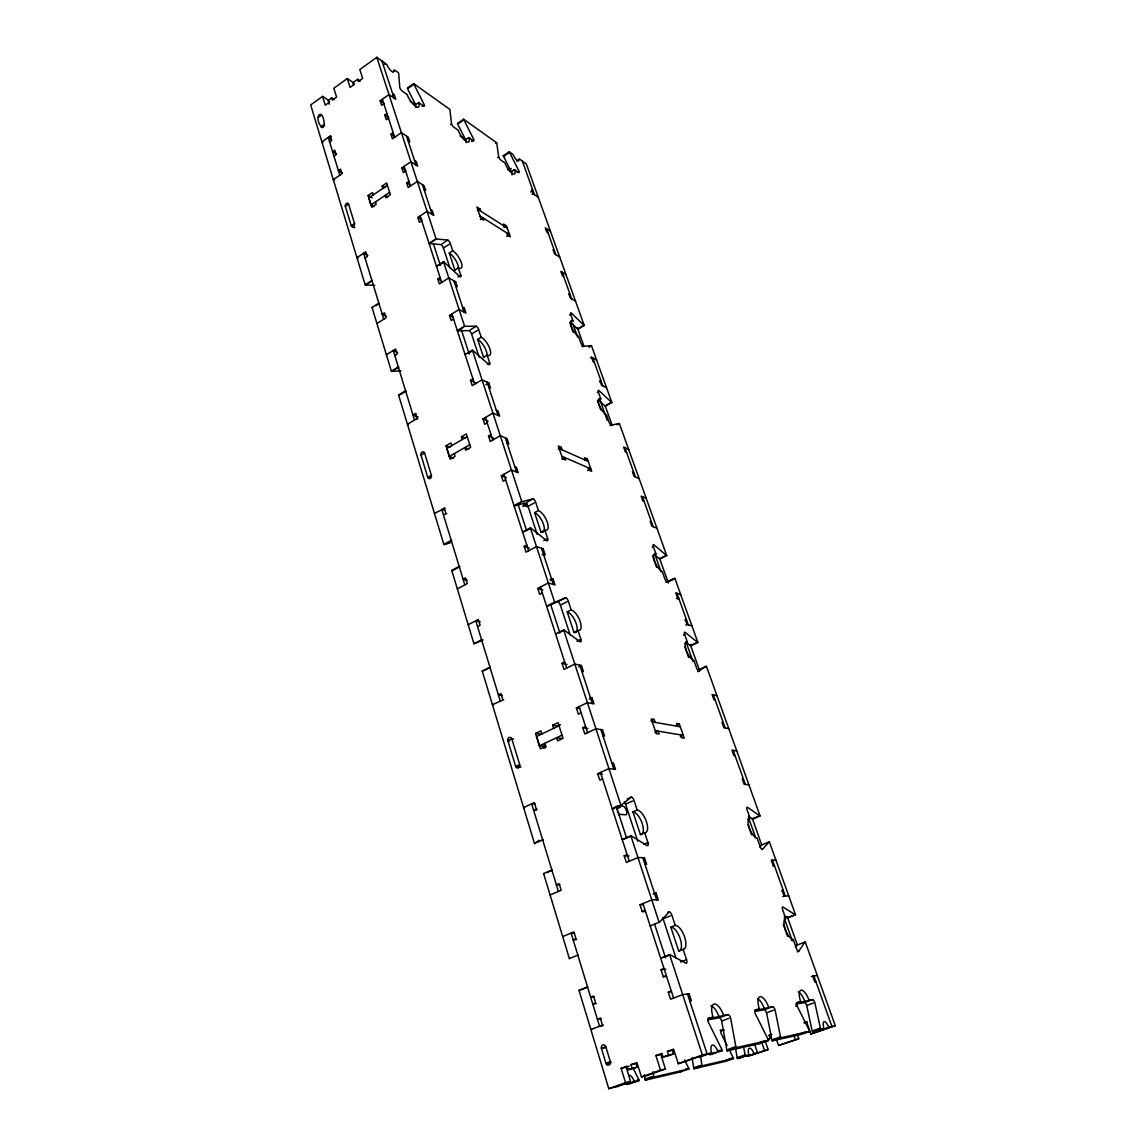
<?xml version="1.0" encoding="UTF-8"?>
<svg xmlns="http://www.w3.org/2000/svg" width="1146" height="1146" viewBox="0 0 1146 1146"><rect width="100%" height="100%" fill="white"/><g stroke="black" fill="none" stroke-linecap="round" stroke-linejoin="round"><path stroke-width="1.5" d="M797.33 951.882L798.662 951.381L804.965 942.084A3.152 1.103 68.2 0 1 805.251 941.94L835.319 1025.785L810.824 1034.021L806.526 1021.802L803.862 1022.762M795.51 947.398L797.1 945.092A3.137 1.117 68.3 0 1 797.387 944.934M759.784 846.966L761.46 845.075L769.353 841.823L795.525 914.78L787.717 917.831A3.094 1.103 67.9 0 1 787.345 917.717L784.279 915.812M661.17 958.314A3.71 1.59 69.2 0 0 660.669 958.214L669.651 954.675A3.725 1.576 69.1 0 1 670.166 954.776L686.139 963.328A3.667 1.518 69.1 0 0 686.554 959.703L683.145 949.346A12.692 5.286 68.7 0 0 684.62 936.97A12.692 5.286 68.7 0 0 675.238 925.395L671.885 915.21A3.61 1.504 68.3 0 0 669.192 911.887L659.523 922.158A3.667 1.547 68.5 0 1 659.108 922.329L650.197 925.925A3.653 1.561 68.6 0 0 650.627 925.753M622.464 839.603A3.538 1.533 67.1 0 0 622.221 839.56L630.859 835.806A3.553 1.518 67 0 1 631.374 835.964L647.404 845.762A3.51 1.475 67.1 0 0 647.92 842.539L644.682 832.741A12.162 5.085 66.7 0 0 646.459 821.725A12.162 5.085 66.7 0 0 637.19 810.05L634.01 800.395A3.452 1.447 66.4 0 0 631.36 797.043L621.304 805.108A3.51 1.49 66.4 0 1 620.874 805.208L612.322 809.004A3.495 1.504 66.4 0 0 612.752 808.904L615.316 806.856M536.371 842.339L539.193 840.19M329.203 104.214L327.842 99.831L322.556 96.407L310.681 104.959L365.187 284.824A2.994 1.218 56.8 0 0 365.674 284.982L374.799 285.34M353.455 85.033L352.524 82.097L347.295 78.573L333.844 88.256L336.595 97.095L332.354 100.132L331.667 97.926L328.816 99.974L329.489 102.18L325.263 105.217L322.556 96.407M415.296 104.186L407.561 88.758A2.865 0.931 56.3 0 1 407.288 88.099L413.677 83.601A2.865 0.917 56.4 0 0 413.95 84.26L424.307 104.873A2.865 0.931 56.6 0 1 423.433 105.933L418.605 102.567A10.156 3.309 56.4 0 1 415.454 106.263A10.156 3.309 56.4 0 1 407.188 94.574L402.217 91.093A2.937 0.96 56.2 0 1 399.811 87.726L398.65 73.358A2.922 0.945 56.1 0 0 398.522 72.785L395.012 70.293A2.937 0.945 56.1 0 0 393.923 70.622A5.888 1.92 56 0 1 391.731 71.31A5.888 1.92 56 0 1 387.592 66.124A2.965 0.96 55.9 0 0 385.514 63.517L376.805 57.3L359.83 69.534L362.652 78.401L358.34 81.495L357.638 79.275L353.684 82.111L354.386 84.331L350.089 87.411L347.295 78.573M384.44 64.291L385.514 63.517M318.287 117.408L321.453 115.144M392.863 71.826L393.938 71.066M321.095 126.647L324.275 124.398C323.086 106.177 313.102 116.204 321.095 126.647A2.134 1.504 -62.2 0 0 323.201 127.192A2.134 1.504 -62.2 0 0 324.275 124.398M331.266 136.474L330.377 135.93L321.883 141.932L322.957 142.577M383.81 103.77L381.604 105.317L380.143 100.791L388.967 94.574L395.8 99.272L394.324 94.774L392.62 93.6M393.221 95.548L394.324 94.774M329.618 141.932L331.753 140.428L330.377 135.93M408.621 88.013L413.95 84.26M388.48 118.167L386.259 119.714L384.784 115.159L386.99 113.612M333.987 156.228L336.122 154.724L334.747 150.198L332.598 151.702L336.58 154.108M415.926 107.352A10.142 3.338 56.4 0 0 415.382 104.816L418.605 102.567M422.158 106.363L423.232 105.618M408.033 140.657L409.738 141.775L408.22 137.176L401.387 132.649L392.433 138.838L390.944 134.225L393.178 132.678M450.478 124.67L451.524 123.954L449.963 109.93A2.765 0.874 57 0 0 449.819 109.371L413.677 83.601M510.658 170.525L503.524 156.372A2.579 0.788 57.9 0 1 503.266 155.77L509.282 151.773A2.579 0.774 58 0 0 509.54 152.389L519.081 171.284A2.579 0.788 58.1 0 1 518.465 172.373L514.439 169.565A9.125 2.808 58 0 1 512.219 173.404A9.125 2.808 58 0 1 504.928 162.904L500.788 160.025A2.636 0.817 57.9 0 1 498.682 156.988L496.791 143.307A2.621 0.802 57.7 0 0 496.648 142.763L463.629 119.227L457.44 123.453A2.707 0.86 57.2 0 0 457.698 124.083L465.133 138.852M458.729 123.381L463.901 119.857A2.707 0.845 57.2 0 1 463.629 119.227M345.333 206.309L348.599 204.088L354.544 223.599A2.177 1.604 -63.8 0 1 353.441 226.464A2.177 1.604 -63.8 0 1 351.263 225.805L345.333 206.309A2.177 1.59 -63.5 0 1 346.436 203.458A2.177 1.59 -63.5 0 1 348.599 204.088M405.612 171.069L403.349 172.602L401.831 167.918L410.884 161.758L417.717 166.141L416.199 161.471L414.494 160.383M375.473 201.94L376.203 204.289L371.762 207.283L368.11 195.551L372.536 192.557L373.267 194.892M382.907 188.359L382.162 186.024L386.632 182.988L390.371 194.763L385.887 197.771L385.128 195.422L387.749 196.983M387.362 185.351L368.811 197.9L371.003 204.948L373.811 206.581M466.164 142.691A9.598 3.066 57.2 0 0 465.563 139.697L468.7 137.577L473.097 140.657A2.722 0.86 57.4 0 0 473.828 139.583L463.901 119.857M371.003 204.948L389.597 192.413M423.991 189.391L425.696 190.451L424.135 185.709L417.316 181.426L408.191 187.557L406.658 182.83L408.936 181.297M471.751 140.972L472.797 140.285M472.052 141.359L473.097 140.657M354.544 223.599L351.263 225.805L354.816 227.782M495.631 143.436L496.648 142.763M697.628 671.742L706.122 666.313A2.851 1.003 64.4 0 1 706.423 666.299L760.07 815.909L752.521 819.089A2.98 1.074 66.5 0 1 752.148 818.946L748.424 816.396M497.665 157.675L498.682 156.988M504.526 155.713L509.54 152.389M421.714 220.763L419.407 222.281L417.846 217.454L427.071 211.351L433.904 215.491L432.329 210.692L430.638 209.661M365.073 258.051L367.293 256.589L365.832 251.791L356.95 257.649L358.025 258.222M516.631 161.113L518.622 159.81M508.208 170.439L511.259 168.433M512.018 174.923A9.125 2.822 58 0 0 511.403 171.556L514.439 169.565M517.061 172.602L518.078 171.943M477.338 210.635L479.945 208.93L480.704 211.165M365.187 284.824L371.906 280.455A2.994 1.218 56.8 0 0 372.378 280.612M452.727 250.802L449.261 253.022L454.862 270.069L458.357 267.849A10.558 3.81 57.9 0 0 461.337 262.663A10.558 3.81 57.9 0 0 452.727 250.802L450.335 243.539A3.008 1.089 57.7 0 0 447.871 240.13L436.483 238.984A3.051 1.117 57.5 0 1 436.039 238.798L429.034 243.339A3.051 1.117 57.4 0 0 429.492 243.525L440.952 244.614A3.008 1.089 57.6 0 1 443.416 247.994L449.963 267.978M365.674 284.982L371.261 281.343M429.492 243.525L435.322 239.743M442.098 243.869L447.871 240.13M480.389 219.602L483.01 217.898L483.77 220.147L480.733 218.241L476.908 206.996L479.945 208.93M443.416 247.994L449.175 244.284M530.655 191.998L532.919 190.537L531.615 189.634L533.062 193.688L538.276 197.284M532.045 194.347L533.062 193.688M400.914 370.817L391.86 371.376A3.037 1.289 58 0 1 391.388 371.261L372.049 307.472L378.825 303.131A3.008 1.232 57.2 0 1 379.369 303.489L375.974 305.667M458.357 267.849L460.778 275.212A3.023 1.103 58 0 1 459.918 276.73L444.032 262.076A3.08 1.132 57.8 0 0 443.502 261.689L436.44 266.216A3.066 1.146 57.7 0 1 436.841 266.474M439.319 265.084L444.032 262.076M503.954 227.538L506.518 225.905L510.328 236.878L507.449 235.059L506.69 232.853M455.564 285.769L457.254 286.701L455.621 281.715L448.802 277.934L439.348 283.936L437.729 278.951L440.078 277.447M506.704 236.491L509.569 234.672L479.973 215.978M376.919 323.544L386.016 317.786L384.497 312.829L382.22 314.276L386.216 316.224M457.856 277.06L460.778 275.212M454.432 282.46L455.621 281.715M386.388 354.773L395.585 349.043L397.132 354.1L394.826 355.532M453.572 319.061L451.18 320.551L449.533 315.451L459.102 309.492L465.906 313.116L464.245 308.059L462.554 307.142M463.056 308.79L464.245 308.059M391.388 371.261L398.321 366.978A3.037 1.289 58 0 0 398.794 367.107M481.234 337.225L477.653 339.402L483.526 357.266L487.136 355.088A10.715 4.04 59 0 0 489.958 349.1A10.715 4.04 59 0 0 481.234 337.225L478.727 329.618A3.051 1.146 58.7 0 0 476.235 326.209L465.004 326.309A3.109 1.175 58.5 0 1 464.545 326.166L457.311 330.621A3.094 1.189 58.5 0 0 457.77 330.764L469.086 330.607A3.051 1.16 58.7 0 1 471.579 333.987L479.186 357.194M391.86 371.376L397.633 367.823M457.77 330.764L463.786 327.054M470.275 329.876L476.235 326.209M471.579 333.987L477.538 330.349M450.292 542.817L444.347 544.522A3.137 1.433 60.9 0 1 443.874 544.479L398.579 394.998L405.569 390.743A3.051 1.304 58.5 0 1 406.114 391.073M487.136 355.088L489.671 362.809A3.08 1.175 59.2 0 1 488.869 364.557L472.911 350.533A3.123 1.203 58.9 0 0 472.381 350.175L465.09 354.601A3.109 1.203 58.9 0 1 465.348 354.759M400.283 394.611L404.939 391.789M468.041 353.484L472.911 350.533M487.265 364.256L489.671 362.809M569.634 314.992L570.694 314.348A2.636 0.86 59.7 0 1 571.224 312.944L583.844 325.192A2.607 0.845 59.8 0 0 584.245 325.493L577.913 329.26A2.607 0.845 59.8 0 1 577.512 328.959L571.209 322.886M416.156 413.763L412.918 414.809L418.233 417.015M488.869 387.477L490.545 388.265L488.826 383.008L482.036 379.784L472.209 385.629L470.505 380.357L472.954 378.896M569.834 322.828L573.029 320.923L570.694 314.348M417.76 418.992L416.872 418.619L407.446 424.249L408.506 424.679M578.558 328.329L583.844 325.192M485.89 384.741L488.826 383.008M581.91 346.579L591.164 345.605A2.621 0.86 60.1 0 1 591.494 345.72L611.849 402.504L605.332 406.185A2.65 0.888 60.7 0 1 604.93 405.913L598.642 400.083M589.03 346.851L590.09 346.235M589.359 346.966L591.494 345.72M420.997 455.105L424.579 453.014L431.383 475.318A2.321 1.848 -70.1 0 1 430.194 478.369A2.321 1.848 -70.1 0 1 427.773 477.395L420.997 455.105A2.306 1.819 -69.4 0 1 422.172 452.068A2.306 1.819 -69.4 0 1 424.579 453.014M487.208 422.86L484.715 424.307L482.982 418.92L492.923 413.119L499.699 416.156L497.937 410.812L496.261 410.053M590.434 357.824L591.508 357.208L596.636 360.045M454.231 453.687L455.077 456.38L450.192 459.188L446.009 445.765L450.865 442.943L451.71 445.622M462.282 439.477L461.437 436.784L466.336 433.933L470.619 447.413L465.691 450.249L464.846 447.556L468.728 449.117M467.181 436.64L446.825 448.458L449.332 456.509L453.53 458.142M449.332 456.509L469.745 444.72M507.148 443.287L508.824 444.003L507.048 438.589L500.286 435.681L490.259 441.454L488.497 436.024L491.004 434.578M431.383 475.318L427.773 477.395L430.438 478.355M600.074 381.947L601.163 381.317L599.874 380.63L601.478 385.128L606.592 387.849M597.252 392.677L598.355 392.047A2.679 0.902 60.6 0 1 598.842 390.457L611.448 402.217A2.65 0.874 60.7 0 0 611.849 402.504M598.355 392.047L600.791 398.894L597.496 400.771L600.748 409.939M606.019 405.297L611.448 402.217M434.449 513.365L445.063 508.194M505.673 479.859L503.137 481.277L501.332 475.733L511.488 470.018L518.236 472.725L516.431 467.224L514.755 466.537M558.431 448.945L561.296 447.341L562.156 449.877M443.416 514.755L446.754 513.68M609.987 425.467L619.069 423.49A2.664 0.888 61.1 0 1 619.399 423.576L666.728 555.552L659.838 559.076A2.75 0.96 62.8 0 1 659.437 558.847L654.423 554.607M616.877 424.708L617.981 424.092M617.766 424.493L619.399 423.576M561.898 459.131L564.763 457.526L565.637 460.09L562.657 458.801L558.303 446.009L561.296 447.341M584.575 460.477L587.368 458.93L591.694 471.364L588.858 470.147L587.998 467.64M443.874 544.479L451.252 540.425A3.152 1.418 60.9 0 0 451.725 540.468M522.977 532.288A3.237 1.332 61.6 0 0 522.59 532.088L530.369 527.876A3.237 1.318 61.6 0 1 530.899 528.177L546.929 540.812A3.194 1.289 61.8 0 0 547.645 538.548L544.851 530.097A11.116 4.455 61.5 0 0 547.344 522.375A11.116 4.455 61.5 0 0 538.405 510.529L535.655 502.206A3.166 1.261 61.2 0 0 533.091 498.811L522.232 501.619A3.209 1.304 61.1 0 1 521.774 501.547L514.067 505.801A3.209 1.318 61.1 0 0 514.525 505.859L525.484 502.994A3.166 1.275 61.2 0 1 528.048 506.374L537.23 534.423M444.347 544.522L450.493 541.141M514.525 505.859L520.943 502.32M526.745 502.292L533.091 498.811M522.648 506.331L527.146 503.853M587.697 470.591L590.82 468.872L561.784 456.237M528.048 506.374L534.38 502.893M541.514 532.317A11.102 4.469 61.5 0 1 541.012 532.174L534.58 512.606L538.405 510.529M483.154 639.926L474.415 643.694A3.223 1.504 62.9 0 1 473.943 643.694L451.753 570.45L459.188 566.425A3.166 1.447 61.5 0 1 459.46 566.525M453.53 570.049L459.732 566.697M524.41 531.687L530.899 528.177M541.012 532.174L544.851 530.097M543.763 555.237L545.066 554.549L543.19 548.805L536.471 546.585L526.043 552.157L524.18 546.413L526.788 545.023M543.777 540.611L547.645 538.548M457.34 588.901L467.324 583.558L465.591 577.87L463.099 579.203L467.067 580.32M541.886 549.507L543.19 548.805M542.087 554.693L545.066 554.549M550.137 579.303L553.131 579.117L555.036 584.947L548.347 582.942L537.775 588.457L539.68 594.33L542.316 592.955M550.495 580.492L553.131 579.117M468.198 624.742L478.326 619.47L480.102 625.272L477.553 626.604M652.203 547.201L653.363 546.599A2.779 0.974 62.6 0 1 653.764 544.622L666.327 555.323A2.75 0.96 62.7 0 0 666.728 555.552M473.943 643.694L481.578 639.769A3.223 1.49 62.9 0 0 481.936 639.783M556.125 634.196A3.323 1.404 63.4 0 0 555.595 633.953L563.66 629.885A3.323 1.39 63.3 0 1 564.176 630.128L580.234 641.889A3.28 1.347 63.5 0 0 580.879 639.325L577.956 630.429A11.417 4.684 63.2 0 0 580.22 621.662A11.417 4.684 63.2 0 0 571.166 609.858L568.273 601.091A3.252 1.332 62.9 0 0 565.68 597.711L555.065 602.18A3.295 1.375 62.8 0 1 554.621 602.166L546.628 606.277A3.295 1.39 62.8 0 0 547.072 606.291L557.801 601.765A3.237 1.347 62.9 0 1 560.394 605.145L570.178 635.013M559.105 601.091L565.68 597.711M653.363 546.599L655.999 554.019L652.518 555.81L656.629 567.385M560.394 605.145L566.955 601.779M660.583 558.26L666.327 555.323M575.822 632.248A11.403 4.699 63.2 0 1 573.96 632.434L567.213 611.878L571.166 609.858M534.967 843.399A3.424 1.633 67.1 0 1 534.494 843.513L482.222 670.997L489.929 667.115A3.252 1.518 63.5 0 1 490.187 667.187M484.042 670.582L490.459 667.33M558.804 632.85L564.176 630.128M665.869 582.469L674.593 578.343A2.765 0.96 63.1 0 1 674.908 578.372L697.885 642.476L690.78 645.9A2.822 1.003 64 0 1 690.393 645.699L686.64 642.705M673.433 578.931L667.645 581.839A2.765 0.974 63.1 0 1 667.96 581.867L674.908 578.372M573.96 632.434L577.956 630.429M576.882 641.316L580.879 639.325M676.369 598.484L678.776 598.312L677.615 598.9M581.81 671.284L583.457 671.642L581.466 665.554L574.819 664.078L563.947 669.436L561.984 663.348L564.692 662.001M503.71 699.705L492.422 704.675L493.482 704.862M578.759 666.886L581.466 665.554M685.265 620.315L686.44 619.742L685.208 619.356L687.027 624.441L691.955 625.917M685.838 625.028L687.027 624.441M683.431 635.013L684.635 634.426A2.851 1.017 63.9 0 1 684.964 632.22L697.499 642.276A2.822 0.988 64 0 0 697.885 642.476M684.993 643.336L687.385 642.175L684.635 634.426M691.582 645.126L697.499 642.276M589.259 699.003L591.995 697.699L594.029 703.873L587.411 702.656L576.395 707.942L578.415 714.159L581.165 712.855M544.823 743.267L545.811 746.375L540.411 748.925L535.583 733.411L540.941 730.847L541.915 733.941M553.618 728.369L552.63 725.26L558.059 722.682L563.001 738.268L557.558 740.832L556.569 737.709L561.669 738.425M560.437 724.759L557.744 726.048L552.63 725.26M559.019 725.79L536.529 736.506L539.422 745.817L546.298 746.719L543.619 747.98M706.423 666.299L698.96 669.708A2.836 1.017 64.4 0 1 699.261 669.694M539.422 745.817L561.998 735.145M602.954 735.847L604.587 736.09L602.538 729.816L595.934 728.784L584.818 733.999L582.798 727.724L585.563 726.406M509.641 741.004L507.879 740.76L511.832 738.869L519.682 764.626L515.7 766.488L507.879 740.76A2.493 2.091 -82.1 0 1 509.153 737.523A2.493 2.091 -82.1 0 1 511.832 738.869L513.58 739.113M651 720.92L654.151 719.459L655.14 722.381M654.982 732.609L658.133 731.148L659.136 734.085L656.243 733.612L651.257 718.943L654.151 719.459M676.255 725.375L679.32 723.957L684.262 738.167L681.541 737.723L680.552 734.873M602.567 778.893L599.745 780.168L597.668 773.736L608.927 768.594L615.502 769.367L613.411 762.978L611.778 762.778M680.323 736.663L683.274 735.317L655.254 730.675M537.173 809.019L533.592 810.193L536.213 810.365M627.134 798.92L631.36 797.043M534.494 843.513L542.66 839.903A3.424 1.619 67 0 0 543.118 839.774M637.706 841.164L625.573 804.134L632.606 801.025M616.605 808.918L620.358 807.257M644.682 832.741L640.413 834.589L632.95 811.912L637.19 810.05M578.186 955.033A3.567 1.69 69.4 0 1 577.842 955.148L569.361 958.572L543.619 873.596L551.856 870.029A3.467 1.647 67.8 0 1 552.114 870.058M546.9 872.55L552.401 870.158M624.169 839.087L631.374 835.964M643.622 844.373L647.92 842.539M645.026 864.342L646.645 864.356L644.453 857.681L637.964 857.566L626.361 862.508L624.198 855.818L627.091 854.587M550.094 894.969L561.168 890.256L559.148 883.652L556.383 884.841L559.835 884.798M643.006 858.297L644.453 857.681M747.521 819.347L750.071 818.258L747.063 809.821A3.023 1.089 66.4 0 1 747.278 807.128L759.683 815.766A2.994 1.06 66.4 0 0 760.07 815.909M753.395 818.416L759.683 815.766M653.091 894.152L656.013 892.949L658.234 899.725L656.773 900.326M562.7 936.554L573.917 931.942L575.994 938.689L573.172 939.835L576.61 939.605M645.485 911.457L642.233 911.6L640.012 904.753L651.788 899.911L658.234 899.725M642.233 911.6L645.169 910.397M773.192 866.362L774.481 865.846L773.306 865.832L771.258 860.116L775.957 860.202M667.731 912.488L669.192 911.887M676.054 958.228L663.119 918.748L670.424 915.797M683.145 949.346L678.704 951.094L670.84 927.157L675.238 925.395M781.916 890.757L783.205 890.241L782.045 890.27L784.108 896.057L788.763 895.928M782.804 896.573L784.108 896.057M624.799 1084.03L608.798 1088.7L578.974 990.302L587.54 986.935A3.624 1.705 70.2 0 1 587.798 986.95M580.95 989.829L586.652 987.58M662.675 957.727L670.166 954.776M788.649 917.215L795.152 914.68A3.109 1.089 67.8 0 0 795.525 914.78M666.528 976.392L663.305 976.779L661.027 969.731L664.021 968.571M680.624 962.01L686.554 959.703M663.305 976.779L666.299 975.618M791.241 940.307L793.233 939.534L796.427 948.516A3.194 1.132 68.3 0 0 798.662 951.381M689.806 1001.074L691.382 1000.83L689.061 993.725L682.701 994.642L670.568 999.24L668.261 992.121L671.284 990.975M797.1 945.092L805.251 941.94M603.283 1024.968L590.863 1029.495L591.895 1029.323M687.543 994.298L689.061 993.725M605.804 1046.785L601.435 1048.418L606.076 1063.66C606.879 1066.625 611.52 1064.777 610.474 1062.041L605.804 1046.785A2.793 2.321 81 0 0 602.81 1044.951A2.793 2.321 81 0 0 601.435 1048.418L605.289 1047.688M811.368 976.55L817.256 975.404M723.527 1015.327A12.921 5.243 69.9 0 0 714.245 1004.039A12.921 5.243 69.9 0 0 713.07 1017.175L708.572 1018.837L727.925 1014.554A3.653 1.461 69.9 0 1 730.546 1017.748L735.832 1046.599A3.71 1.475 70.3 0 0 736.104 1047.616L727.108 1050.839A3.696 1.49 70.4 0 1 726.836 1049.822L721.665 1021.014A3.639 1.475 70 0 0 719.043 1017.834L707.626 1019.868M720.519 1017.29L727.925 1014.554M610.331 1061.611L605.947 1063.216L611.062 1062.17L606.707 1063.775L608.411 1063.416M721.665 1021.014L729.057 1018.293M768.708 1007.363A12.205 4.656 69.5 0 0 760.099 996.705A12.205 4.656 69.5 0 0 759.411 1009.01L755.099 1010.586L772.619 1006.675A3.452 1.304 69.4 0 1 775.04 1009.698L780.512 1036.815A3.495 1.318 69.8 0 0 780.784 1037.775L772.189 1040.84A3.495 1.332 69.9 0 1 771.931 1039.895L766.559 1012.806A3.452 1.318 69.6 0 0 764.124 1009.784L755.415 1011.345M765.542 1009.268L772.619 1006.675M766.559 1012.806L773.622 1010.213M720.06 1030.483L721.378 1030.01A3.266 1.332 70.2 0 0 721.092 1033.363L727.108 1045.496M809.047 1000.257A11.56 4.154 69.1 0 0 801.04 990.144A11.56 4.154 69.1 0 0 800.725 1001.733L796.599 1003.237L812.557 999.641A3.28 1.16 69.1 0 1 814.806 1002.506L820.407 1028.105A3.309 1.175 69.4 0 0 820.665 1029.008L823.115 1028.463A3.309 1.175 69.4 0 0 823.458 1026.157A6.59 2.321 69.4 0 1 824.146 1021.559A6.59 2.321 69.4 0 1 827.77 1025.226A3.28 1.146 69.3 0 0 829.575 1027.045L835.319 1025.785M621.103 1068.273L626.16 1067.184L630.587 1081.509L625.53 1082.684L621.103 1068.273L627.02 1066.124L628.123 1069.719L633.165 1068.616L637.162 1067.17L636.044 1063.588L631.016 1064.663L632.134 1068.258L637.162 1067.17M631.016 1064.663L636.961 1062.5L641.459 1076.954L646.459 1075.808L665.411 1068.989L660.827 1054.564L655.913 1055.595L660.497 1070.106L665.411 1068.989M655.913 1055.595L661.958 1053.389L663.104 1057.013L667.989 1055.967L673.533 1053.962L672.387 1050.352L667.502 1051.355L668.662 1054.993L673.533 1053.962M667.502 1051.355L673.59 1049.149L678.26 1063.717L707.139 1053.991L687.471 993.954M626.16 1067.184L629.111 1066.109M805.781 1002.12L812.557 999.641M795.596 1006.231L796.986 1005.73A3.338 1.218 69.2 0 1 797.1 1002.363L800.725 1001.733M628.123 1069.719L632.134 1068.258M663.104 1057.013L668.662 1054.993M795.754 1004.154L804.42 1002.607A3.266 1.175 69.2 0 1 806.684 1005.457L813.445 1003.008M608.798 1088.7L625.53 1082.684M641.459 1076.954L660.497 1070.106M678.26 1063.717L702.412 1055.022L710.434 1053.26A3.825 1.576 70.6 0 0 711.093 1050.524A7.621 3.137 70.6 0 1 712.425 1045.08A7.621 3.137 70.6 0 1 716.909 1049.263A3.782 1.547 70.5 0 0 719.129 1051.34L722.324 1050.638A3.782 1.547 70.5 0 0 721.923 1049.636L708.156 1021.788A3.739 1.533 70.1 0 1 708.515 1017.977L713.07 1017.175M613.927 1087.497L630.587 1081.509M702.742 1056.025L710.434 1053.26M632.907 1081.609L634.354 1081.093M637.248 1080.048L638.709 1079.532A3.696 1.676 71.7 0 1 639.081 1080.52L626.934 1084.445A3.682 1.69 71.8 0 1 625.172 1083.342M712.812 1052.902L714.33 1052.357M718.886 1050.724L720.404 1050.18M628.38 1083.93L639.081 1080.52M708.285 1053.461A3.782 1.561 70.6 0 0 709.99 1054.635L717.611 1051.899M722.324 1050.638L709.99 1054.635M684.62 1059.95L688.574 1067.972A3.481 1.49 71.1 0 1 688.947 1068.903L680.624 1071.868L645.356 1080.134A3.61 1.619 71.6 0 1 645.112 1079.131L652.26 1076.567M728.34 1049.278L735.832 1046.599M767.82 1039.078L770.169 1038.233L769.138 1035.21L771.745 1034.279M645.356 1080.134L653.936 1077.068L688.947 1068.903M804.664 1023.006L807.328 1022.046M685.795 1068.96L687.185 1068.459M763.809 1041.084L759.454 1042.631A3.553 1.375 70.1 0 1 759.841 1043.576L768.551 1040.468A3.567 1.361 70 0 0 768.164 1039.522L755.128 1013.293A3.538 1.361 69.6 0 1 755.357 1009.726L759.411 1009.01M730.117 1051.57L733.125 1057.643A3.309 1.332 70.6 0 1 733.469 1058.517L725.49 1061.354L693.96 1068.745A3.409 1.447 71 0 1 693.717 1067.8L700.55 1065.365M773.349 1039.379L780.512 1036.815M693.96 1068.745L702.169 1065.809L733.469 1058.517M726.478 1060.007L731.793 1058.116M801.025 1033.477L805.18 1032.002M796.986 1005.73L809.348 1030.512A3.381 1.218 69.6 0 1 809.721 1031.414L801.383 1034.38L772.189 1040.84M746.676 1055.609L737.451 1058.546A3.237 1.289 70.5 0 1 737.207 1057.658L743.783 1055.323M813.545 1030.541L820.407 1028.105M737.451 1058.546L747.98 1055.137A3.237 1.275 70.3 0 0 748.467 1052.816A6.446 2.536 70.3 0 1 749.441 1048.218A6.446 2.536 70.3 0 1 753.151 1051.742A3.209 1.246 70.3 0 0 754.985 1053.503L757.578 1052.902L754.397 1043.519M806.684 1005.457L812.17 1031.028A3.309 1.189 69.5 0 0 812.442 1031.93L820.665 1029.008M748.481 1055.81L754.985 1053.503M820.078 1028.893A3.266 1.16 69.4 0 0 821.438 1029.939L828.214 1027.532M749.785 1055.667L768.135 1049.593L765.055 1040.568M776.458 1039.393L778.549 1045.467L798.762 1038.749L797.172 1034.208M810.824 1034.021L831.953 1026.515L813.846 975.891M768.135 1049.593L747.192 1056.268A3.194 1.261 70.4 0 1 745.344 1054.521M798.762 1038.749L778.549 1045.467M622.722 1084.331L626.275 1083.514A3.739 1.719 71.8 0 0 627.034 1082.626M697.885 1057.314L701.209 1056.569A3.81 1.59 70.7 0 0 701.624 1056.311M727.108 1050.839L759.841 1043.576M812.442 1031.93L814.906 1031.386A3.295 1.175 69.5 0 0 815.393 1029.925M821.438 1029.939L823.831 1029.409M736.104 1047.616L768.551 1040.468M780.784 1037.775L809.721 1031.414M767.849 1039.236L770.255 1038.706M769.138 1035.21L771.53 1034.709M606.076 1063.66L609.93 1062.872M721.35 1030.684L724.387 1030.096M602.939 1025.641L599.53 1026.214L571.109 933.102L574.547 932.887M601.235 1018.593L597.395 1019.195L600.289 1018.092L602.424 1025.111M815.995 981.893L814.849 982.079L812.7 976.048M596.192 1003.595L592.769 1004.082L595.648 1002.965L593.528 996.017L590.648 997.135L594.086 996.691M668.261 992.121L671.484 991.677M661.027 969.731L665.869 969.201M640.012 904.753L643.278 904.638M654.409 892.978L656.013 892.949M624.198 855.818L629.125 855.919M524.653 807.601L523.593 807.529L534.351 802.615L536.299 808.961M618.639 814.305L625.687 814.777A4.627 1.963 66.5 0 0 626.418 810.609A4.627 1.963 66.5 0 0 622.865 806.139L617.579 805.738M535.139 804.091L531.658 803.847L558.389 891.43M520.957 767.061L515.7 766.488A2.521 2.106 -83.5 0 0 518.407 767.892A2.521 2.106 -83.5 0 0 519.682 764.626M597.668 773.736L602.638 774.281M748.925 784.824L744.155 784.279L742.193 778.779L743.396 778.922M535.583 733.411L540.74 734.142M735.102 755.773L733.898 755.586L731.965 750.172L736.778 750.931M582.798 727.724L587.798 728.498M502.335 695.507L498.381 694.82L500.988 693.531L502.822 699.561M652.246 721.88L680.309 726.793M576.395 707.942L579.733 708.529M679.32 723.957L676.598 723.47L677.587 726.32M728.784 728.627L723.943 727.739L722.037 722.395L723.255 722.625M590.348 697.384L591.995 697.699M715.19 700.091L713.972 699.834L712.081 694.562L716.952 695.636M561.984 663.348L567.012 664.451M480.188 621.863L475.791 620.788L500.215 700.836M537.775 588.457L542.846 589.932M524.18 546.413L529.266 548.075M680.695 594.53L675.739 592.883L677.544 597.897M444.562 510.214L441.74 509.268L464.832 584.89M501.332 475.733L506.446 477.724M656.916 528.191L651.902 526.186L650.169 521.344L651.429 521.86M446.009 445.765L449.948 447.327M461.437 436.784L465.333 438.402M644.138 501.461L642.877 500.917L641.173 496.146L646.201 498.309M488.497 436.024L493.611 438.187M482.982 418.92L488.096 421.169M559.176 448.559L588.227 461.408M587.368 458.93L584.546 457.669L585.405 460.162M639.139 478.641L634.096 476.378L632.42 471.665L633.681 472.238M397.705 352.538L393.279 350.475L414.508 420.038M626.561 452.341L625.301 451.739L623.625 447.083L628.696 449.504M470.505 380.357L475.647 382.778M449.533 315.451L453.386 317.471M367.852 255.529L363.597 253.266L383.738 319.218M437.729 278.951L441.582 281.071M594.373 362.351L593.084 361.649L591.508 357.208M334.403 180.309L333.328 179.678L341.938 173.734L340.534 169.15L338.385 170.639L342.368 173.003M368.11 195.551L372.049 197.871M417.846 217.454L421.714 219.746M382.162 186.024L384.77 187.6M575.536 301.212L570.364 298.089L568.831 293.791L570.135 294.579M331.079 139.182L328.257 137.434L339.789 175.223M406.658 182.83L410.526 185.222M563.66 276.473L562.357 275.656L560.838 271.416L566.024 274.668M795.152 914.68L782.818 906.916A3.137 1.117 67.8 0 0 782.689 909.91L785.841 918.763A11.088 3.968 68.1 0 0 785.382 929.463A11.088 3.968 68.1 0 0 793.233 939.534M401.831 167.918L405.713 170.353M477.667 209.231L507.291 228.083M506.518 225.905L503.638 224.057L504.398 226.249M559.749 257.177L554.564 253.853L553.06 249.67L554.363 250.501M331.667 97.926L334.303 99.645M390.944 134.225L394.826 136.761M548.046 232.824L546.742 231.965L545.252 227.825L550.452 231.263M384.784 115.159L388.652 117.737M380.143 100.791L384.01 103.412M357.638 79.275L360.231 81.051M410.311 101.292L415.382 104.816M460.033 135.844L465.563 139.697M507.606 168.906L511.403 171.556M503.266 155.77L504.684 156.773M509.282 151.773L512.119 153.793A2.579 0.774 58 0 1 513.852 156.028A5.128 1.547 58 0 0 517.304 160.483A5.128 1.547 58 0 0 518.851 159.595A2.55 0.774 58.1 0 1 519.625 159.151L526.315 163.921L584.245 325.493M633.05 1068.015L638.709 1079.532M522.39 161.128L534.365 194.591M546.57 228.699L555.867 254.699M562.142 272.232L571.668 298.862M592.783 357.924L602.767 385.815M624.899 447.699L635.371 476.937M642.433 496.691L653.163 526.687M676.985 593.299L688.259 624.814M713.313 694.82L725.16 727.968M733.168 750.358L745.358 784.408M772.447 860.145L785.282 896.029M577.34 327.641L583.887 346.02M605.217 405.87L612.236 425.553M659.509 558.159L668.39 583.07M690.221 644.31L699.619 670.682M752.206 818.201L761.589 844.516M787.259 916.556L797.473 945.192M572.857 323.731L577.627 337.139M599.63 398.966L607.237 420.367M654.567 553.446L661.084 571.797M685.924 641.631L692.986 661.5M748.625 817.943L755.687 837.769M784.208 917.989L792.359 940.909M570.293 324.117L573.215 332.369M684.864 646.946L688.631 657.546M747.994 824.833L751.518 834.732M783.348 924.435L787.617 936.44M793.662 1034.967L795.252 1039.537M761.947 1042.874L764.525 1050.438M381.933 60.967L394.095 98.098M406.529 136.045L416.027 165.053M422.444 184.649L432.2 214.46M453.916 280.77L464.216 312.213M487.136 382.205L498.009 415.396M505.372 437.858L516.56 472.052M541.514 548.261L553.375 584.446M579.819 665.196L592.382 703.572M600.891 729.558L613.869 769.167M642.834 857.652L656.629 899.782M526.2 503.667L527.203 506.747L524.238 505.644L523.436 503.166M376.805 57.3L436.039 238.798M443.502 261.689L464.545 326.166M472.381 350.175L521.774 501.547M530.369 527.876L554.621 602.166M563.66 629.885L620.874 805.208M630.859 835.806L659.108 922.329M669.651 954.675L702.412 1055.022M433.346 243.74L440.365 265.328M461.466 330.249L469.215 354.085M517.791 503.452L526.444 530.068M550.639 604.458L559.907 632.95M616.233 806.168L626.561 837.955M654.481 923.805L665.54 957.827M382.349 99.244L394.668 137.291M404.094 166.371L410.469 186.039M420.152 215.921L441.697 282.446M451.925 313.975L474.659 384.168M485.46 417.473L492.751 440.007M503.868 474.315L528.65 550.768M540.411 587.081L566.668 668.104M579.145 706.624L587.597 732.709M600.475 772.461L629.254 861.276M642.949 903.549L673.59 998.094M544.121 744.943L545.095 748.037M415.267 413.405L416.872 418.619M444.175 507.893L445.866 513.379M743.897 1048.49L745.086 1054.864A3.237 1.275 70.4 0 0 745.33 1055.753M735.417 1047.845L737.207 1057.658M700.507 1056.497L701.925 1064.878A3.424 1.433 70.9 0 0 702.169 1065.809M692.055 1057.758L693.717 1067.8M653.048 1071.754L653.693 1076.051A3.624 1.604 71.5 0 0 653.936 1077.068M644.496 1074.833L645.112 1079.131M611.09 424.851A2.693 0.917 60.9 0 1 608.97 421.9L606.506 414.967A9.426 3.18 60.7 0 1 599.072 404.61A9.426 3.18 60.7 0 1 600.791 398.894M582.985 345.949A2.65 0.874 60 0 1 580.879 342.983L578.515 336.337A9.268 3.037 59.8 0 1 571.166 325.965A9.268 3.037 59.8 0 1 573.029 320.923M455.377 270.327A10.543 3.839 57.9 0 1 454.862 270.069M449.261 253.022A10.543 3.839 57.9 0 1 455.836 260.414A10.543 3.839 57.9 0 1 458.457 268.966M484.027 357.495A10.701 4.054 58.9 0 1 483.526 357.266M477.653 339.402A10.701 4.054 58.9 0 1 484.271 346.665A10.701 4.054 58.9 0 1 487.036 355.647M451.524 123.954A2.779 0.888 57.1 0 0 453.773 127.149L458.3 130.3A9.612 3.051 57.3 0 0 466.05 141.359A9.612 3.051 57.3 0 0 468.7 137.577M698.845 671.169A2.879 1.031 64.3 0 1 696.668 668.233L693.86 660.383A10.056 3.596 64.1 0 1 686.225 650.097A10.056 3.596 64.1 0 1 687.385 642.175M667.029 581.882A2.808 0.988 63.1 0 1 664.881 578.945L662.202 571.424A9.798 3.452 62.8 0 1 654.624 561.11A9.798 3.452 62.8 0 1 655.999 554.019M534.58 512.606A11.102 4.469 61.5 0 1 543.018 523.063A11.102 4.469 61.5 0 1 542.459 532.346M567.213 611.878A11.403 4.699 63.2 0 1 575.292 621.189A11.403 4.699 63.2 0 1 576.194 631.947M761.46 845.075A3.023 1.089 66.9 0 1 761.746 844.974M769.353 841.823A3.023 1.074 66.9 0 0 769.066 841.923L762.391 849.544A3.066 1.103 66.9 0 1 760.17 846.65L757.119 838.084A10.672 3.839 66.7 0 1 749.341 827.928A10.672 3.839 66.7 0 1 750.071 818.258M624.355 801.828A3.452 1.461 66.4 0 1 625.573 804.134M662.603 917.516A3.596 1.518 68.4 0 1 663.119 918.748M632.95 811.912A12.148 5.114 66.8 0 1 642.233 823.573A12.148 5.114 66.8 0 1 640.413 834.589M670.84 927.157A12.678 5.3 68.8 0 1 680.223 938.717A12.678 5.3 68.8 0 1 678.704 951.094M701.997 1054.836A3.81 1.59 70.7 0 1 701.896 1055.71M710.835 1005.758A12.907 5.257 70 0 1 719.072 1016.975M757.85 998.796A12.191 4.67 69.5 0 1 764.439 1008.938M798.275 991.877A11.546 4.183 69.1 0 1 804.965 1001.747M725.246 1060.68A3.295 1.347 70.7 0 1 725.49 1061.354M740.66 1057.199A3.223 1.289 70.4 0 1 740.115 1057.93M618.267 1085.778A3.725 1.719 71.9 0 1 617.493 1086.666M628.796 1075.32A7.435 3.395 71.8 0 1 633.366 1079.331A3.696 1.676 71.7 0 0 635.643 1081.323M630.028 1082.655A3.682 1.69 71.9 0 1 630.4 1083.643M680.266 1070.937A3.481 1.504 71.2 0 1 680.624 1071.868M578.974 990.302A3.624 1.719 70.3 0 1 579.518 990.388M569.82 958.385A3.567 1.69 69.5 0 1 569.361 958.572M543.619 873.596A3.467 1.662 67.9 0 1 544.149 873.725M617.293 810.838A4.613 1.977 66.6 0 1 619.27 815.494M482.222 670.997A3.252 1.533 63.6 0 1 482.767 671.227M451.753 570.45A3.166 1.447 61.5 0 1 452.298 570.722M398.579 394.998A3.051 1.318 58.4 0 1 399.123 395.313M372.049 307.472A3.008 1.246 57.1 0 1 372.593 307.83"/></g></svg>
